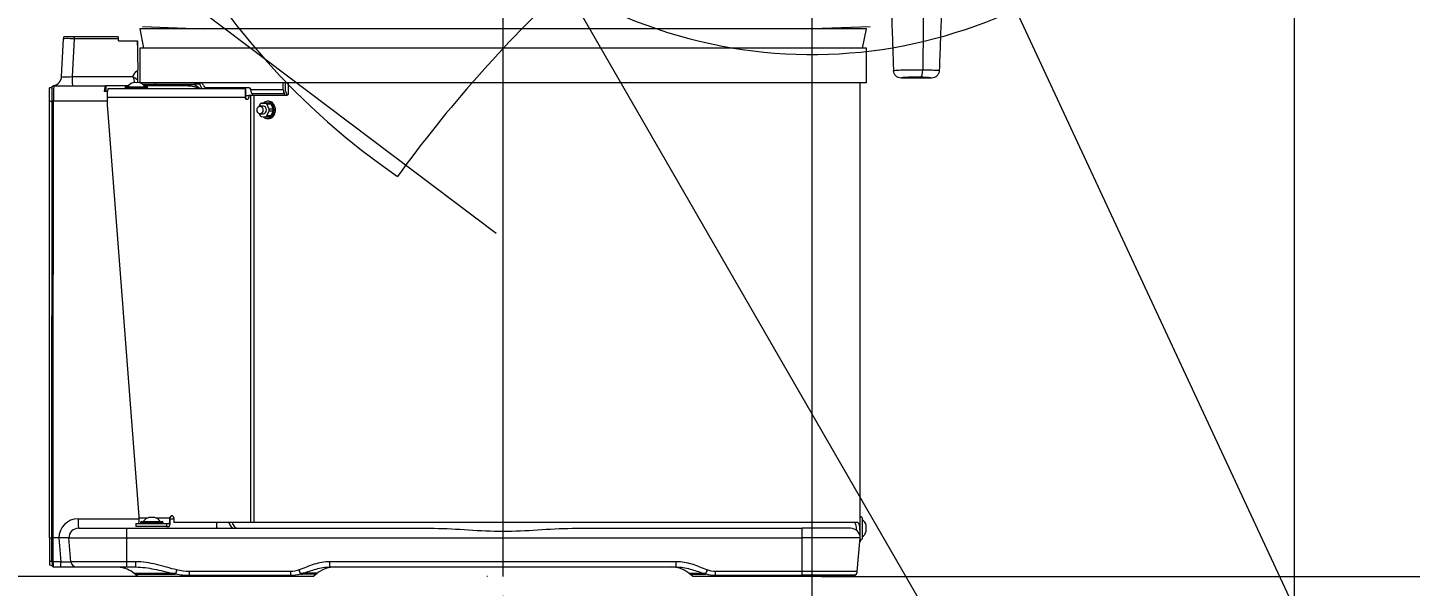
# Model space of a CAD drawing. Header units: millimetres. Extents: x 0 to 594, y 0 to 532.
# Drawn here: x 142.79 to 178.6, y 258.15 to 272.6 of the extents above; entities that cross this region are included whole.
import ezdxf
from ezdxf.lldxf.tags import DXFTag

# ---------------------------------------------------------------- set-up
doc = ezdxf.new("R2010")
doc.units = ezdxf.units.MM
for name, color, linetype, true_color in [('1', 7, 'Continuous', 0xffffff), ('10', 7, 'Continuous', 0xffffff), ('11', 7, 'Continuous', 0xffffff), ('2', 7, 'Continuous', 0xffffff), ('3', 7, 'Continuous', 0xffffff)]:
    doc.layers.add(name, color=color, linetype=linetype, true_color=true_color)
doc.styles.add('iso-1', font='isocp.shx')
tags = doc.linetypes.add('DASHED', pattern=[25.72, 12.86, -12.86]).pattern_tags.tags
tags[6:7] = [DXFTag(74, 4), DXFTag(75, 0), DXFTag(340, '0'), DXFTag(46, 0.0), DXFTag(50, 0.0), DXFTag(44, 0.0), DXFTag(45, 0.0)]
tags[4:5] = [DXFTag(74, 4), DXFTag(75, 0), DXFTag(340, '0'), DXFTag(46, 0.0), DXFTag(50, 0.0), DXFTag(44, 0.0), DXFTag(45, 0.0)]
doc.dimstyles.get("Standard").update_dxf_attribs({"dimtxt": 0.18, "dimasz": 0.18, "dimexe": 0.18, "dimexo": 0.0625, "dimgap": 0.09, "dimtad": 0, "dimtih": 1, "dimtoh": 1, "dimdec": 4, "dimzin": 0, "dimdsep": 46, "dimtxsty": 'Standard', "dimcen": 0.09, "dimadec": 0, "dimazin": 0, "dimtfac": 1, "dimtdec": 4, "dimtofl": 0, "dimtmove": 0, "dimatfit": 3, "dimfxl": 1, "dimtolj": 1, "dimtzin": 0, "dimarcsym": 0})

# ---------------------------------------------------------------- blocks, each defined once
blk = doc.blocks.new('_U3')
at = {"layer": '1', "color": 250, "lineweight": 13}
for p, q in [((163.104778, 283.899195), (163.104778, 233.043255)), ((155.104778, 257.899195), (155.104778, 233.043255)), ((155.104778, 234.543255), (163.104778, 234.543255))]:
    blk.add_line(p, q, dxfattribs=at)
at = {"layer": '1', "color": 250, "lineweight": 18}
for points in [[(155.104778, 234.543255), (158.604776, 235.004039), (158.604779, 234.082471), (155.104778, 234.543255)], [(163.104778, 234.543255), (159.604779, 234.082471), (159.604776, 235.004039), (163.104778, 234.543255)]]:
    blk.add_solid(points, dxfattribs=at)
at = {"layer": '1', "color": 250, "linetype": 'Continuous', "lineweight": 18, "insert": (157.100567, 235.114308), "char_height": 3.5, "attachment_point": 7, "line_spacing_factor": 0.963855, "style": 'iso-1'}
blk.add_mtext('\\W0.6044;160', dxfattribs=at)
blk = doc.blocks.new('_U7')
at = {"layer": '1', "color": 250, "lineweight": 13}
for p, q in [((162.604778, 284.399195), (74.625292, 284.399195)), ((76.125292, 284.399195), (76.125292, 258.399195)), ((146.479778, 258.399195), (74.625292, 258.399195))]:
    blk.add_line(p, q, dxfattribs=at)
at = {"layer": '1', "color": 250, "lineweight": 18}
for points in [[(76.125292, 284.399195), (76.586075, 280.899197), (75.664508, 280.899193), (76.125292, 284.399195)], [(76.125292, 258.399195), (75.664508, 261.899193), (76.586075, 261.899197), (76.125292, 258.399195)]]:
    blk.add_solid(points, dxfattribs=at)
at = {"layer": '1', "color": 250, "linetype": 'Continuous', "lineweight": 18, "insert": (75.554239, 269.008142), "char_height": 3.5, "attachment_point": 7, "rotation": 90, "line_spacing_factor": 0.963855, "style": 'iso-1'}
blk.add_mtext('\\W0.6850;520', dxfattribs=at)
blk = doc.blocks.new('_U10')
at = {"layer": '1', "color": 250, "lineweight": 13}
for p, q in [((162.604778, 323.399195), (60.03289, 323.399195)), ((61.53289, 323.399195), (61.53289, 258.399195)), ((145.141402, 258.399195), (60.03289, 258.399195))]:
    blk.add_line(p, q, dxfattribs=at)
at = {"layer": '1', "color": 250, "lineweight": 18}
for points in [[(61.53289, 323.399195), (61.993674, 319.899197), (61.072106, 319.899193), (61.53289, 323.399195)], [(61.53289, 258.399195), (61.072106, 261.899193), (61.993674, 261.899197), (61.53289, 258.399195)]]:
    blk.add_solid(points, dxfattribs=at)
at = {"layer": '1', "color": 250, "linetype": 'Continuous', "lineweight": 18, "insert": (59.430587, 284.1488), "char_height": 3.5, "attachment_point": 7, "rotation": 90, "line_spacing_factor": 0.963855, "style": 'iso-1'}
blk.add_mtext('\\W0.7403;{\\H1.88x;(}1300{\\H1.88x;)}', dxfattribs=at)
blk = doc.blocks.new('_U11')
at = {"layer": '1', "color": 250, "lineweight": 13}
blk.add_arc((163.104778, 284.399195), 34.097713, 295, 359.999943, dxfattribs=at)
at = {"layer": '1', "color": 250, "lineweight": 18}
for points in [[(197.202491, 284.399195), (197.573397, 280.888534), (196.652132, 280.912156), (197.202491, 284.399195)], [(177.515094, 253.496172), (180.44283, 255.468651), (180.853588, 254.643688), (177.515094, 253.496172)]]:
    blk.add_solid(points, dxfattribs=at)
at = {"layer": '1', "color": 250, "linetype": 'Continuous', "lineweight": 18, "char_height": 3.5, "attachment_point": 7, "rotation": 57.5, "line_spacing_factor": 0.963855, "style": 'iso-1'}
for s, insert in [('\\W0.8969;65%%d', (191.397703, 266.411745)), ('\\W0.4176;+', (188.685754, 262.154837))]:
    blk.add_mtext(s, dxfattribs=dict(at, insert=insert))

msp = doc.modelspace()

# ---------------------------------------------------------------- linework, layer by layer
at = {"layer": '1', "color": 250, "linetype": 'Continuous', "lineweight": 13}
for p, q in [((175.59554, 280.82977), (175.59554, 209.51023)), ((143.98973, 272.31228), (143.93857, 271.33611)), ((145.13737, 272.31228), (143.98973, 272.31228)), ((143.93857, 271.33611), (145.51478, 271.33611)), ((144.81074, 271.0992), (144.81074, 270.94919)), ((148.4188, 270.79919), (144.84564, 270.79919)), ((145.30978, 271.04919), (145.89978, 271.04919)), ((148.42794, 270.79919), (148.4188, 270.79919)), ((148.43498, 270.91743), (148.43498, 271.00439)), ((148.55986, 270.8492), (148.55986, 259.79919)), ((149.40991, 270.99281), (148.56404, 270.99281)), ((149.44289, 270.89023), (148.60192, 270.89023)), ((148.64631, 270.8492), (148.64631, 259.79919)), ((144.84674, 270.70443), (143.45596, 270.70443)), ((144.09605, 259.89592), (145.6805, 259.89592)), ((145.68079, 259.92419), (145.90635, 259.92419)), ((145.70978, 259.79919), (146.29978, 259.79919)), ((146.10321, 259.92419), (146.47483, 259.92419)), ((146.38343, 259.7742), (146.38343, 259.69919)), ((146.47483, 259.92419), (146.48397, 259.92419)), ((146.4837, 259.89592), (146.57403, 259.89592)), ((143.59704, 259.3992), (143.65067, 258.78612)), ((145.35478, 259.3992), (145.35478, 259.6492)), ((145.35478, 258.78612), (145.35478, 259.3992)), ((162.85478, 259.3992), (162.85478, 259.6492)), ((162.85478, 258.53116), (162.85478, 259.3992)), ((164.33391, 259.49919), (164.34348, 259.49919)), ((143.65067, 258.78612), (143.45235, 258.78612)), ((145.35478, 258.78612), (143.90841, 258.78612)), ((145.35478, 258.6492), (145.35478, 258.78612)), ((145.58871, 258.78612), (145.35478, 258.78612)), ((145.58871, 258.6492), (145.58871, 258.78612)), ((150.61852, 258.6492), (150.61852, 258.78612)), ((159.59104, 258.78612), (150.61852, 258.78612)), ((159.59104, 258.6492), (159.59104, 258.78612)), ((146.47978, 258.3992), (74.62529, 258.3992)), ((145.54283, 258.4877), (146.5417, 258.4877)), ((145.57068, 258.464), (146.55019, 258.464)), ((146.97978, 258.43364), (146.97978, 258.53116)), ((149.60478, 258.53116), (146.97978, 258.53116)), ((146.97978, 258.3992), (146.97978, 258.43364)), ((146.97978, 258.43364), (149.60478, 258.43364)), ((149.60478, 258.43364), (149.60478, 258.53116)), ((149.60478, 258.3992), (149.60478, 258.43364)), ((150.26388, 258.464), (149.90235, 258.464)), ((150.29172, 258.4877), (149.91492, 258.4877)), ((159.91783, 258.4877), (160.29464, 258.4877)), ((159.94568, 258.464), (160.30721, 258.464)), ((160.60478, 258.43364), (160.60478, 258.53116)), ((162.85478, 258.53116), (160.60478, 258.53116)), ((160.60478, 258.43364), (160.60478, 258.3992)), ((160.60478, 258.43364), (162.85478, 258.43364)), ((162.85478, 258.43364), (162.85478, 258.53116)), ((164.27883, 258.53116), (162.85478, 258.53116)), ((162.85478, 258.43364), (162.85478, 258.3992)), ((164.23074, 258.43364), (162.85478, 258.43364)), ((163.35478, 258.3992), (265.01508, 258.3992))]:
    msp.add_line(p, q, dxfattribs=at)
at = {"layer": '1', "color": 250, "linetype": 'Continuous', "lineweight": 18}
for p, q in [((145.69228, 272.57419), (145.79228, 272.07419)), ((164.51728, 272.57419), (145.69228, 272.57419)), ((164.41728, 272.07419), (164.51728, 272.57419)), ((143.66719, 271.33611), (143.71835, 272.31228)), ((143.98901, 272.36419), (143.72661, 272.36419)), ((145.13671, 272.36419), (143.98901, 272.36419)), ((145.13757, 272.26419), (145.62988, 272.26419)), ((145.69228, 272.07419), (145.69228, 271.18554)), ((164.51728, 272.07419), (145.69228, 272.07419)), ((164.51728, 271.17419), (164.51728, 272.07419)), ((145.52978, 271.17865), (145.52978, 271.1824)), ((145.67978, 271.1824), (145.67978, 271.17865)), ((164.51728, 271.17419), (145.70321, 271.17419)), ((145.76452, 271.13919), (146.89352, 271.13919)), ((146.09228, 271.17419), (146.09228, 271.1392)), ((149.40991, 270.99281), (149.40991, 271.17419)), ((149.45608, 271.17419), (149.45608, 270.99281)), ((149.53799, 271.17419), (149.53799, 270.8992)), ((164.35478, 259.9192), (164.35478, 271.17419)), ((143.46658, 271.0992), (144.8065, 271.0992)), ((144.85262, 270.94919), (144.76797, 270.94919)), ((144.81074, 271.0992), (144.8065, 271.0992)), ((145.40327, 271.0992), (144.81074, 271.0992)), ((144.84564, 270.79919), (144.84564, 270.79438)), ((144.87306, 271.0242), (148.42869, 271.0242)), ((145.33478, 271.07419), (145.87478, 271.07419)), ((146.94986, 271.0992), (145.80629, 271.0992)), ((148.52878, 271.04919), (147.40785, 271.04919)), ((148.42898, 270.8492), (148.5269, 270.8492)), ((148.43684, 270.93396), (148.43684, 271.01354)), ((148.51806, 270.8492), (148.51806, 270.79919)), ((148.55986, 270.8492), (148.51806, 270.8492)), ((148.64631, 270.8492), (148.55986, 270.8492)), ((148.56404, 270.99281), (148.56404, 270.99919)), ((149.49814, 270.8492), (148.64631, 270.8492)), ((143.35478, 259.3992), (143.35478, 270.70375)), ((144.85678, 270.50444), (145.66865, 259.95696)), ((148.81523, 270.63075), (148.78836, 270.57123)), ((148.89846, 270.57419), (148.80661, 270.57419)), ((148.84181, 270.65037), (148.94678, 270.65037)), ((148.95917, 270.64798), (148.84181, 270.65037)), ((148.94678, 270.65037), (149.06414, 270.64798)), ((149.06414, 270.64798), (148.95917, 270.64798)), ((148.98169, 270.31764), (149.04193, 270.45112)), ((148.98528, 270.62729), (149.09025, 270.62729)), ((149.0424, 270.49142), (148.98528, 270.62729)), ((149.03623, 270.69919), (149.00343, 270.69919)), ((149.04193, 270.45112), (149.1469, 270.45112)), ((149.14737, 270.49142), (149.0424, 270.49142)), ((149.1469, 270.45112), (149.08666, 270.31764)), ((149.09025, 270.62729), (149.14737, 270.49142)), ((148.78802, 270.37728), (148.81164, 270.3211)), ((148.80661, 270.37419), (148.89846, 270.37419)), ((148.83775, 270.30041), (148.95511, 270.29802)), ((148.95511, 270.29802), (149.06008, 270.29802)), ((149.08666, 270.31764), (148.98169, 270.31764)), ((149.00343, 270.24919), (149.03625, 270.24919)), ((145.58641, 259.7742), (145.58641, 259.69919)), ((145.58641, 259.7742), (146.38343, 259.7742)), ((146.38343, 259.69919), (145.58641, 259.69919)), ((145.73478, 259.82419), (146.27478, 259.82419)), ((145.92978, 259.92865), (145.92978, 259.93239)), ((146.07978, 259.9324), (146.07978, 259.92865)), ((146.38343, 259.7742), (146.45655, 259.7742)), ((146.38343, 259.69919), (146.45655, 259.69919)), ((146.57409, 259.92419), (146.57409, 259.79919)), ((148.55986, 259.79919), (146.57409, 259.79919)), ((148.64631, 259.79919), (148.55986, 259.79919)), ((164.29417, 259.79919), (148.64631, 259.79919)), ((164.35478, 259.37919), (164.35478, 259.9192)), ((164.40478, 259.9192), (164.40478, 259.37919)), ((164.50923, 259.7242), (164.51298, 259.7242)), ((143.35478, 259.3992), (143.35478, 258.79063)), ((143.35478, 259.3992), (143.41714, 259.3992)), ((143.90841, 258.78612), (143.85478, 259.3992)), ((143.85478, 259.3992), (145.35478, 259.3992)), ((144.10478, 259.6492), (145.35478, 259.6492)), ((145.35478, 259.6492), (153.32064, 259.6492)), ((145.35478, 259.3992), (162.85478, 259.3992)), ((156.88891, 259.6492), (162.85478, 259.6492)), ((164.10478, 259.6492), (162.85478, 259.6492)), ((164.35478, 259.3992), (162.85478, 259.3992)), ((164.27883, 258.53116), (164.35478, 259.3992)), ((164.35478, 259.29919), (164.35478, 259.37919)), ((164.51257, 259.57283), (164.51257, 259.57419)), ((164.3546, 259.29919), (164.34603, 259.29919)), ((164.35478, 259.29919), (164.3546, 259.29919)), ((143.46658, 258.6492), (143.64546, 258.6492)), ((143.64546, 258.6492), (144.05784, 258.6492)), ((144.05784, 258.6492), (145.35478, 258.6492)), ((145.35478, 258.6492), (145.58871, 258.6492)), ((150.61852, 258.6492), (159.59104, 258.6492)), ((145.6414, 258.3992), (145.57068, 258.464)), ((146.97978, 258.3992), (145.6414, 258.3992)), ((149.60478, 258.3992), (146.97978, 258.3992)), ((150.19315, 258.3992), (149.60478, 258.3992)), ((150.26388, 258.464), (150.19315, 258.3992)), ((160.0164, 258.3992), (159.94568, 258.464)), ((160.60478, 258.3992), (160.0164, 258.3992)), ((162.85478, 258.3992), (160.60478, 258.3992)), ((164.19315, 258.3992), (162.85478, 258.3992)), ((164.23074, 258.43364), (164.19315, 258.3992))]:
    msp.add_line(p, q, dxfattribs=at)
for centre, radius, start, end in [((143.96801, 272.29919), 0.25, 164.929938, 177), ((143.41754, 271.3492), 0.25, 280.196676, 357), ((145.60465, 270.9308), 0.2625, 106.6012, 146.888307), ((145.60491, 270.9308), 0.2625, 33.111693, 73.411195), ((143.35478, 271.1492), 0.1, 270, 318.074983), ((143.46658, 271.04919), 0.05, 90, 138.189685), ((143.47064, 271.05393), 0.05, 100.196676, 140.574198), ((145.33478, 271.04919), 0.025, 90, 180), ((145.87478, 271.04919), 0.025, 0, 90), ((145.73478, 259.79919), 0.025, 90, 180), ((146.00465, 259.6808), 0.2625, 106.712404, 146.888307), ((146.00491, 259.6808), 0.2625, 33.111693, 73.3582), ((146.27478, 259.79919), 0.025, 0, 90), ((164.37978, 259.9192), 0.025, 0, 180), ((164.26138, 259.64932), 0.2625, 16.6012, 56.888307), ((144.10478, 259.3992), 0.25, 90, 180), ((164.10478, 259.3992), 0.25, 0, 90), ((164.37978, 259.37919), 0.025, 180, 0), ((164.26138, 259.64907), 0.2625, 303.111693, 343.11773), ((143.35478, 258.5992), 0.1, 42.435411, 90), ((143.46658, 258.69919), 0.05, 221.810315, 270), ((144.05784, 258.79919), 0.15, 185, 270), ((145.0779, 257.8992), 0.75, 51.690877, 82.899784), ((150.75665, 257.8992), 0.75, 90, 128.309123), ((159.4529, 257.8992), 0.75, 51.690877, 90), ((145.23288, 258.09536), 0.5, 47.5, 51.690877), ((150.60167, 258.09536), 0.5, 128.309123, 132.5), ((159.60788, 258.09536), 0.5, 47.5, 51.690877), ((164.1294, 258.54423), 0.15, 312.5, 355)]:
    msp.add_arc(centre, radius, start, end, dxfattribs=at)
at = {"layer": '1', "color": 250, "linetype": 'Continuous', "lineweight": 13}
msp.add_arc((144.09605, 259.39592), 0.5, 90, 179.625008, dxfattribs=at)
for centre, major_axis, ratio, start_param, end_param in [((143.96801, 272.29919), (-0.24966, 0.01308), 0.057013, 4.62826209, 6.28318531), ((143.96801, 272.29919), (0, 0.25), 0.087005, 4.76474886, 4.97541118), ((143.91822, 271.3492), (0.25103, 0.01317), 0.056392, 3.13566294, 4.79058616), ((143.96029, 271.3492), (0, -0.25), 0.087005, 4.76474886, 6.28318531), ((146.80492, 271.24919), (0, -0.15), 0.868791, 0, 0.74758435), ((146.95674, 271.24919), (0, -0.15), 0.597548, 0, 0.74758435), ((143.46638, 271.04897), (-0.0372, 0.03341), 0.998851, 5.44229893, 6.28318531), ((143.35478, 270.70511), (-0.1, 0), 0.013555, 1.57079633, 2.2955221), ((143.35478, 508.79351), (0.00349, 328.35785), 0.000304, 3.84981429, 3.90122205), ((143.45422, 270.70378), (-0.05, 0.00006), 0.013136, 4.67749993, 5.43713122), ((143.45422, 270.70359), (-0.05, 0.00002), 0.013115, 4.6774919, 5.43712138), ((143.35652, 508.79439), (0.00523, 328.35876), 0.000457, 3.84981342, 3.90122174), ((144.10478, 259.8992), (0, -0.25), 0.034899, 4.72547895, 6.28318531), ((147.68899, 259.8992), (0, -0.25), 0.034899, 5.12391203, 6.28318531), ((148.14487, 259.8992), (0, 0.25), 0.642788, 1.98231734, 3.14159265), ((143.35478, 221.95648), (-0.00348, 49.3232), 0.002026, 5.55555021, 5.57436426), ((143.35652, 221.95169), (-0.00521, 49.32815), 0.003039, 5.55555609, 5.57439598), ((143.35478, 258.78161), (0.1, 0), 0.090228, 0.87793053, 1.57079633), ((143.45059, 258.79202), (-0.05, -0.00018), 0.087329, 0.87761822, 1.60526303), ((143.45061, 258.79048), (-0.04998, -0.00124), 0.088037, 0.87530852, 1.60340052), ((143.46548, 258.70041), (-0.0369, -0.03374), 0.978286, 0, 0.84655487), ((143.64546, 258.79919), (0, -0.15), 0.034899, 0, 1.48352986), ((143.65632, 258.79919), (-0.2521, 0.01317), 0.052893, 1.55117984, 3.14901774), ((146.4472, 258.09536), (0, 0.5), 0.304868, 5.54142038, 5.61456497), ((146.54591, 258.10564), (-0.48369, 0.12666), 0.755709, 4.73787425, 4.74854398), ((149.97685, 258.10503), (0.46474, 0.18442), 0.777947, 1.51758041, 1.53075868), ((150.05485, 258.09536), (0, 0.5), 0.451477, 0.66862033, 0.74176493), ((160.1547, 258.09536), (0, 0.5), 0.451477, 5.54142038, 5.61456497), ((160.23271, 258.10503), (-0.46474, 0.18442), 0.777947, 4.75242662, 4.7656049)]:
    msp.add_ellipse(centre, major_axis=major_axis, ratio=ratio, start_param=start_param, end_param=end_param, dxfattribs=at)
at = {"layer": '1', "color": 250, "linetype": 'Continuous', "lineweight": 18}
for centre, major_axis, ratio, start_param, end_param in [((155.10158, 271.09945), (-0.82865, 181.24016), 0.052199, 1.56476133, 1.56833578), ((155.1061, 271.04919), (-8.14188, 8.14099), 0.539595, 1.06716649, 1.07118052), ((144.8065, 270.69919), (0, 0.4), 0.123388, 0, 0.89566479), ((144.87306, 270.79919), (0, 0.225), 0.121869, 0, 1.57079633), ((148.56769, 270.79438), (0, -3.75), 0.992546, 4.71238898, 4.78978509), ((145.34478, 271.04919), (0.035, 0), 0.714286, 3.14159265, 4.71238898), ((145.86478, 271.04919), (-0.035, 0), 0.714286, 1.57079633, 3.14159265), ((148.44622, 270.79919), (0, 0.225), 0.121869, 0.42271395, 1.57079633), ((148.46843, 270.79919), (0, -0.05), 0.992546, 4.71238898, 7.85398163), ((148.44622, 270.79919), (0, 0.15), 0.121869, 0.66283693, 1.57079633), ((148.47757, 270.79919), (0, -0.05), 0.992546, 4.71238898, 6.19095221), ((148.65243, 270.99281), (0, -0.125), 0.707107, 4.71238898, 5.67493973), ((148.58172, 270.8492), (0, 0.05), 0.707107, 4.71238898, 5.67493973), ((149.48687, 270.99281), (0, -0.125), 0.615661, 4.71238898, 5.67493973), ((149.4253, 270.8492), (0, 0.05), 0.615661, 4.71238898, 5.67493973), ((149.48687, 270.99281), (0, 0.05), 0.615661, 1.57079633, 2.53334707), ((149.4253, 270.8492), (0, -0.125), 0.615661, 1.57079633, 2.53334707), ((148.89846, 270.4742), (0, -0.1915), 0.75471, 3.54438771, 3.75526746), ((149.00343, 270.4742), (0, 0.225), 0.75471, 0, 0.67868168), ((148.89846, 270.4742), (0, -0.1), 0.75471, 0, 3.14158844), ((148.89846, 270.4742), (0, -0.1915), 0.75471, 2.49719016, 2.70806991), ((149.00343, 270.4742), (0, 0.225), 0.75471, 3.14159245, 6.28318531), ((148.89846, 270.4742), (0, -0.1915), 0.75471, 1.44999261, 1.66087236), ((149.00343, 270.4742), (0, 0.1915), 0.75471, 5.63878281, 5.84966257), ((149.00343, 270.4742), (0, 0.1915), 0.75471, 4.59158526, 4.80246501), ((148.89846, 270.4742), (0, -0.1915), 0.75471, 5.63878281, 5.84966257), ((149.00343, 270.4742), (0, 0.225), 0.75471, 2.46183058, 3.14159245), ((148.89846, 270.4742), (0, -0.1915), 0.75471, 0.40279506, 0.61367481), ((149.00343, 270.4742), (0, 0.1915), 0.75471, 3.54438771, 3.75526746), ((145.66251, 259.92419), (0, -0.15), 0.121869, 0, 1.57079633), ((145.63117, 259.92419), (0, -0.05), 0.992546, 1.57079633, 2.28548573), ((145.74478, 259.79919), (0.035, 0), 0.714286, 3.14159265, 4.71238898), ((146.26478, 259.79919), (-0.035, 0), 0.714286, 1.57079633, 3.14159265), ((146.45655, 259.92419), (0, 0.225), 0.121869, 3.14159265, 4.71238898), ((146.45655, 259.92419), (0, 0.15), 0.121869, 3.14159265, 4.71238898), ((146.52446, 259.92419), (0, 0.05), 0.992546, 4.71238898, 7.85398163), ((146.5336, 259.92419), (0, 0.05), 0.992546, 0.0921928, 1.57079633)]:
    msp.add_ellipse(centre, major_axis=major_axis, ratio=ratio, start_param=start_param, end_param=end_param, dxfattribs=at)
msp.add_ellipse((148.80661, 270.4742), major_axis=(0, 0.1), ratio=0.75471, dxfattribs=at)
for points, degree in [([(145.13671, 272.36419), (145.13707, 272.34718), (145.13729, 272.32988), (145.13737, 272.31228)], 3), ([(145.63568, 272.26419), (145.63375, 272.26419), (145.63182, 272.26419), (145.62988, 272.26419)], 3), ([(145.63568, 272.26419), (145.63585, 272.22612), (145.63601, 272.18805), (145.63617, 272.14998)], 3), ([(145.63617, 272.14998), (145.63601, 272.18805), (145.63585, 272.22612), (145.63568, 272.26419)], 3), ([(145.60478, 271.17865), (145.57978, 271.18368), (145.55478, 271.18368), (145.52978, 271.17865)], 3), ([(145.67978, 271.17865), (145.65478, 271.18368), (145.62978, 271.18368), (145.60478, 271.17865)], 3), ([(145.64826, 271.17655), (145.64628, 271.19939), (145.64489, 271.22693), (145.64421, 271.25729)], 3), ([(146.89352, 271.13919), (146.92548, 271.13919), (146.96577, 271.13919), (147.01768, 271.13919)], 3), ([(147.01768, 271.13919), (147.04202, 271.13919), (147.06883, 271.13919), (147.09757, 271.13919)], 3), ([(147.31007, 271.01698), (147.27835, 271.07686), (147.25158, 271.14119)], 2), ([(147.2724, 271.17419), (147.29347, 271.17419), (147.31418, 271.15826), (147.32935, 271.13026)], 3), ([(147.34953, 271.09313), (147.36479, 271.06513), (147.38588, 271.04919), (147.40785, 271.04919)], 3), ([(148.43498, 271.00439), (148.43861, 271.01779), (148.43697, 271.0242), (148.42869, 271.0242)], 3), ([(148.43673, 270.93556), (148.43675, 270.93077), (148.43611, 270.92472), (148.43498, 270.91743)], 3), ([(149.03605, 270.24923), (149.04215, 270.2492), (149.04826, 270.24961), (149.05435, 270.25048)], 3), ([(146.00478, 259.92865), (145.98, 259.93364), (145.95456, 259.93364), (145.92978, 259.92865)], 3), ([(146.07978, 259.92865), (146.055, 259.93364), (146.02956, 259.93364), (146.00478, 259.92865)], 3), ([(164.50923, 259.6492), (164.51426, 259.6742), (164.51426, 259.69919), (164.50923, 259.7242)], 3), ([(143.59606, 259.3992), (143.45014, 259.3992)], 1), ([(143.59704, 259.3992), (143.59606, 259.3992)], 1), ([(164.34348, 259.49919), (164.34415, 259.48095), (164.34485, 259.46385), (164.34556, 259.44785)], 3), ([(164.35061, 259.35038), (164.35265, 259.31706), (164.35413, 259.29919), (164.3546, 259.29919)], 3), ([(164.35478, 259.37919), (164.35478, 259.37919), (164.35464, 259.38361), (164.3544, 259.39194)], 3), ([(164.50923, 259.57419), (164.51426, 259.5992), (164.51426, 259.6242), (164.50923, 259.6492)], 3), ([(143.42858, 258.66667), (143.42907, 258.66613), (143.42932, 258.66585), (143.42931, 258.66587)], 3)]:
    msp.add_open_spline(points, degree=degree, dxfattribs=at)
msp.add_rational_spline([(145.13757, 272.26419), (145.13747, 272.28824), (145.13737, 272.31228)], [0.499999660007, 0.500000339993, 0.499999660007], degree=2, dxfattribs=at)
at = {"layer": '1', "color": 250, "linetype": 'Continuous', "lineweight": 13}
for points in [[(145.63617, 272.14998), (145.63407, 272.18805), (145.63197, 272.22612), (145.62988, 272.26419)], [(145.51478, 271.33611), (145.54072, 271.40139), (145.58401, 271.45915), (145.63899, 271.50215)], [(145.51478, 271.33611), (145.55723, 271.30412), (145.60351, 271.2762), (145.64421, 271.25729)], [(147.09757, 271.13919), (147.15243, 271.10985), (147.2082, 271.06917), (147.25704, 271.02047)], [(143.46658, 271.0992), (143.4666, 271.0992), (143.46656, 271.09911), (143.46644, 271.09894)], [(143.42107, 270.70409), (143.42107, 270.70416), (143.42107, 270.70423), (143.42107, 270.7043)], [(143.45596, 270.70443), (143.45596, 270.70437), (143.45596, 270.7043), (143.45596, 270.70424)], [(143.41865, 258.78855), (143.41865, 258.7878), (143.41866, 258.78706), (143.41867, 258.78631)], [(143.45235, 258.78612), (143.45234, 258.78664), (143.45233, 258.78715), (143.45233, 258.78767)], [(143.46658, 258.6492), (143.46667, 258.6492), (143.4664, 258.64981), (143.46575, 258.65102)], [(146.65098, 258.57261), (146.64078, 258.5352), (146.63113, 258.50005), (146.62408, 258.47551)], [(146.62927, 258.47428), (146.6352, 258.49909), (146.64326, 258.53513), (146.65098, 258.57261)], [(146.62927, 258.47428), (146.74444, 258.44793), (146.86158, 258.43364), (146.97978, 258.43364)], [(146.97978, 258.53116), (146.86777, 258.53116), (146.75836, 258.54603), (146.65098, 258.57261)], [(149.81853, 258.57261), (149.75009, 258.54719), (149.67849, 258.53116), (149.60478, 258.53116)], [(149.60478, 258.43364), (149.68938, 258.43364), (149.77165, 258.44813), (149.85209, 258.47367)], [(149.8583, 258.47587), (149.84823, 258.49952), (149.83375, 258.53546), (149.81853, 258.57261)], [(160.39102, 258.57261), (160.37585, 258.53496), (160.36129, 258.49944), (160.35126, 258.47587)], [(160.35746, 258.47367), (160.43779, 258.44817), (160.52035, 258.43364), (160.60478, 258.43364)], [(160.60478, 258.53116), (160.53107, 258.53116), (160.45947, 258.54719), (160.39102, 258.57261)]]:
    msp.add_open_spline(points, degree=3, dxfattribs=at)
at = {"layer": '1', "color": 250, "linetype": 'Continuous', "lineweight": 18}
for points, degree, knots in [([(145.64421, 271.25729), (145.6433, 271.29806), (145.64198, 271.33772), (145.63994, 271.41847), (145.63918, 271.4595), (145.63899, 271.50215)], 3, [0, 0, 0, 0, 0.5, 0.5, 1, 1, 1, 1]), ([(147.25145, 271.13919), (147.25145, 271.13919), (147.25083, 271.13919), (147.24646, 271.13919), (147.23956, 271.13919), (147.21399, 271.13919), (147.1946, 271.13919), (147.14751, 271.13919), (147.1211, 271.13919), (147.09757, 271.13919)], 3, [0, 0, 0, 0, 0.12579324, 0.12579324, 0.41719549, 0.41719549, 0.70859775, 0.70859775, 1, 1, 1, 1]), ([(143.35478, 270.70375), (143.35478, 270.79556), (143.35478, 270.88461), (143.35478, 270.98058), (143.35478, 271.00589), (143.35478, 271.04051), (143.35478, 271.04921), (143.35478, 271.04919)], 3, [0, 0, 0, 0, 0.5, 0.5, 0.75, 0.75, 1, 1, 1, 1]), ([(146.94986, 271.0992), (147.01624, 271.0992), (147.08141, 271.08588), (147.16532, 271.05041), (147.18773, 271.03886), (147.20916, 271.02565)], 3, [0, 0, 0, 0, 0.72343235, 0.72343235, 1, 1, 1, 1]), ([(147.21213, 271.02579), (147.17352, 271.04978), (147.13213, 271.06797), (147.04392, 271.09385), (146.9969, 271.0992), (146.95674, 271.0992)], 3, [0, 0, 0, 0, 0.45798193, 0.45798193, 1, 1, 1, 1]), ([(148.52878, 271.04919), (148.53137, 271.04919), (148.53398, 271.04878), (148.54035, 271.04675), (148.5441, 271.04456), (148.55079, 271.03863), (148.55383, 271.0348), (148.55877, 271.02606), (148.56074, 271.02103), (148.56336, 271.01046), (148.56404, 271.00479), (148.56404, 270.99919)], 3, [0, 0, 0, 0, 0.1402422, 0.1402422, 0.35518067, 0.35518067, 0.57012028, 0.57012028, 0.78506014, 0.78506014, 1, 1, 1, 1]), ([(149.53799, 270.8992), (149.53799, 270.8936), (149.53722, 270.88793), (149.53426, 270.87736), (149.53203, 270.87233), (149.52645, 270.86359), (149.52302, 270.85976), (149.51546, 270.85383), (149.51122, 270.85164), (149.50401, 270.84961), (149.50107, 270.8492), (149.49814, 270.8492)], 3, [0, 0, 0, 0, 0.21493986, 0.21493986, 0.42987972, 0.42987972, 0.64481933, 0.64481933, 0.8597578, 0.8597578, 1, 1, 1, 1]), ([(149.05435, 270.25048), (149.09908, 270.25682), (149.14125, 270.28727), (149.19779, 270.37868), (149.21166, 270.4397), (149.20206, 270.55643), (149.17894, 270.61197), (149.11307, 270.6815), (149.07454, 270.69901), (149.03627, 270.69916)], 3, [0, 0, 0, 0, 0.258816, 0.258816, 0.517632, 0.517632, 0.776448, 0.776448, 1, 1, 1, 1]), ([(148.08921, 259.79919), (148.09986, 259.75494), (148.11904, 259.71679), (148.1697, 259.6636), (148.20056, 259.6492), (148.23287, 259.6492)], 3, [0, 0, 0, 0, 0.5, 0.5, 1, 1, 1, 1]), ([(164.26737, 259.5891), (164.25986, 259.65538), (164.2514, 259.70886), (164.23262, 259.78032), (164.2221, 259.79919), (164.2109, 259.79919)], 3, [0, 0, 0, 0, 0.5, 0.5, 1, 1, 1, 1]), ([(164.29418, 259.79919), (164.30088, 259.79919), (164.30691, 259.79249), (164.31771, 259.76605), (164.32251, 259.74596), (164.33465, 259.66852), (164.34003, 259.59207), (164.34348, 259.49919)], 3, [0, 0, 0, 0, 0.25, 0.25, 0.5, 0.5, 1, 1, 1, 1]), ([(164.3542, 259.39912), (164.35384, 259.41265), (164.35334, 259.43271), (164.35178, 259.50789), (164.35084, 259.57775), (164.35083, 259.72019), (164.35178, 259.7901), (164.35383, 259.88986), (164.35478, 259.91921), (164.35478, 259.91919)], 3, [0, 0, 0, 0, 0.14558369, 0.14558369, 0.43038913, 0.43038913, 0.71519456, 0.71519456, 1, 1, 1, 1]), ([(143.45006, 259.3992), (143.44447, 259.3992), (143.43876, 259.3992), (143.42756, 259.3992), (143.42194, 259.3992), (143.41714, 259.3992)], 3, [0, 0, 0, 0, 0.4758148, 0.4758148, 1, 1, 1, 1]), ([(143.85478, 259.3992), (143.85468, 259.3992), (143.84476, 259.3992), (143.82511, 259.3992), (143.79665, 259.3992), (143.76045, 259.3992), (143.71807, 259.3992), (143.67106, 259.3992), (143.62177, 259.3992), (143.59704, 259.3992)], 2, [0, 0, 0, 0.12310203, 0.2487193, 0.37433658, 0.49995386, 0.62557113, 0.75118841, 0.87680569, 1, 1, 1]), ([(153.32064, 259.6492), (153.61486, 259.6492), (153.91135, 259.62971), (154.50513, 259.59173), (154.80273, 259.57373), (155.40038, 259.57351), (155.70111, 259.59152), (156.29717, 259.62964), (156.59412, 259.6492), (156.88891, 259.6492)], 3, [0, 0, 0, 0, 0.25, 0.25, 0.5, 0.5, 0.75, 0.75, 1, 1, 1, 1]), ([(164.51257, 259.57419), (164.51229, 259.57419), (164.51188, 259.57419), (164.51076, 259.57419), (164.51006, 259.57419), (164.50923, 259.57419)], 3, [0, 0, 0, 0, 0.5, 0.5, 1, 1, 1, 1]), ([(143.35478, 258.79063), (143.35478, 258.76571), (143.35478, 258.74225), (143.35478, 258.7088), (143.35478, 258.69918), (143.35478, 258.6992)], 3, [0, 0, 0, 0, 0.5, 0.5, 1, 1, 1, 1]), ([(145.14849, 258.6492), (145.19385, 258.6492), (145.23265, 258.64372), (145.28654, 258.63057), (145.30227, 258.62325), (145.30469, 258.62007), (145.30478, 258.61986), (145.30477, 258.61968)], 3, [0, 0, 0, 0, 0.47942339, 0.47942339, 0.95884679, 0.95884679, 1, 1, 1, 1]), ([(145.29078, 258.62062), (145.28576, 258.62158), (145.27943, 258.62295), (145.24856, 258.62998), (145.21383, 258.63806), (145.17061, 258.64344)], 3, [0, 0, 0, 0, 0.24501947, 0.24501947, 1, 1, 1, 1])]:
    msp.add_open_spline(points, degree=degree, knots=knots, dxfattribs=at)
at = {"layer": '1', "color": 250, "linetype": 'Continuous', "lineweight": 13}
for points, knots in [([(145.51478, 271.33611), (145.52998, 271.28064), (145.5479, 271.22625), (145.56549, 271.18172), (145.56667, 271.1788), (145.56783, 271.17593)], [0, 0, 0, 0, 0.93295691, 0.93295691, 1, 1, 1, 1]), ([(143.42107, 270.7043), (143.42114, 270.80337), (143.42214, 270.8998), (143.42445, 271.00397), (143.42535, 271.03202), (143.42724, 271.07078), (143.42821, 271.0813), (143.42918, 271.08238)], [0, 0, 0, 0, 0.5, 0.5, 0.75, 0.75, 1, 1, 1, 1]), ([(143.46644, 271.09894), (143.46523, 271.09711), (143.46399, 271.08563), (143.46157, 271.04456), (143.46042, 271.0152), (143.4574, 270.90667), (143.45606, 270.80688), (143.45596, 270.70443)], [0, 0, 0, 0, 0.25, 0.25, 0.5, 0.5, 1, 1, 1, 1]), ([(143.41867, 258.78631), (143.41902, 258.75505), (143.42035, 258.72593), (143.42408, 258.68234), (143.42636, 258.6691), (143.42858, 258.66667)], [0, 0, 0, 0, 0.5, 0.5, 1, 1, 1, 1]), ([(143.46575, 258.65102), (143.46297, 258.65621), (143.45997, 258.67229), (143.45484, 258.72097), (143.45287, 258.7526), (143.45235, 258.78612)], [0, 0, 0, 0, 0.5, 0.5, 1, 1, 1, 1]), ([(146.65098, 258.57261), (146.47441, 258.61279), (146.3008, 258.6708), (145.94855, 258.75662), (145.7706, 258.78612), (145.58871, 258.78612)], [0, 0, 0, 0, 0.5, 0.5, 1, 1, 1, 1]), ([(145.58871, 258.6492), (145.75064, 258.6492), (145.90991, 258.62592), (146.22659, 258.56161), (146.38309, 258.52029), (146.5417, 258.4877)], [0, 0, 0, 0, 0.5, 0.5, 1, 1, 1, 1]), ([(150.61852, 258.78612), (150.4785, 258.78612), (150.3428, 258.76081), (150.14336, 258.69864), (150.0781, 258.67401), (149.94866, 258.62238), (149.88447, 258.59513), (149.81853, 258.57261)], [0, 0, 0, 0, 0.5, 0.5, 0.75, 0.75, 1, 1, 1, 1]), ([(149.91492, 258.4877), (150.03124, 258.52162), (150.14481, 258.5643), (150.37821, 258.628), (150.49669, 258.6492), (150.61852, 258.6492)], [0, 0, 0, 0, 0.5, 0.5, 1, 1, 1, 1]), ([(160.39102, 258.57261), (160.32509, 258.59513), (160.2609, 258.62238), (160.13146, 258.67401), (160.0662, 258.69864), (159.86676, 258.76081), (159.73105, 258.78612), (159.59104, 258.78612)], [0, 0, 0, 0, 0.25, 0.25, 0.5, 0.5, 1, 1, 1, 1]), ([(159.59104, 258.6492), (159.71286, 258.6492), (159.83135, 258.628), (160.06475, 258.5643), (160.17832, 258.52162), (160.29464, 258.4877)], [0, 0, 0, 0, 0.5, 0.5, 1, 1, 1, 1]), ([(146.62408, 258.47551), (146.62407, 258.47547), (146.62405, 258.47544), (146.624, 258.47539), (146.62397, 258.47537), (146.62388, 258.47531), (146.62381, 258.47529), (146.62349, 258.47519), (146.62321, 258.47515), (146.62229, 258.47508), (146.62163, 258.47509), (146.61913, 258.47518), (146.61728, 258.47536), (146.60612, 258.47654), (146.59681, 258.47804), (146.57222, 258.48206), (146.55695, 258.48482), (146.5417, 258.4877)], [0, 0, 0, 0, 0.0019996, 0.0019996, 0.00363415, 0.00363415, 0.00673179, 0.00673179, 0.01721315, 0.01721315, 0.04138116, 0.04138116, 0.10816712, 0.10816712, 0.44499811, 0.44499811, 1, 1, 1, 1]), ([(146.55019, 258.464), (146.56467, 258.464), (146.57918, 258.46417), (146.60272, 258.46557), (146.61213, 258.46621), (146.62239, 258.46897), (146.6243, 258.46961), (146.62668, 258.4709), (146.62738, 258.47138), (146.62844, 258.47239), (146.62883, 258.47293), (146.62916, 258.47376), (146.62923, 258.47402), (146.62927, 258.47428)], [0, 0, 0, 0, 0.51102386, 0.51102386, 0.8411551, 0.8411551, 0.91865633, 0.91865633, 0.95498392, 0.95498392, 0.98663499, 0.98663499, 1, 1, 1, 1]), ([(149.81853, 258.57261), (149.82348, 258.55707), (149.8284, 258.54154), (149.83529, 258.52106), (149.83736, 258.515), (149.84193, 258.50181), (149.8444, 258.49481), (149.84861, 258.4831), (149.85042, 258.47816), (149.85209, 258.47367)], [0, 0, 0, 0, 0.40483496, 0.40483496, 0.58277759, 0.58277759, 0.81126501, 0.81126501, 1, 1, 1, 1]), ([(149.85209, 258.47367), (149.85219, 258.47289), (149.8525, 258.47215), (149.85363, 258.47058), (149.85462, 258.46982), (149.85947, 258.46713), (149.86452, 258.46625), (149.88007, 258.46418), (149.89127, 258.464), (149.90235, 258.464)], [0, 0, 0, 0, 0.05753586, 0.05753586, 0.13958694, 0.13958694, 0.4146146, 0.4146146, 1, 1, 1, 1]), ([(149.91492, 258.4877), (149.90244, 258.48438), (149.88991, 258.48117), (149.87227, 258.47734), (149.86718, 258.47621), (149.86114, 258.47555), (149.8601, 258.47544), (149.85902, 258.47555), (149.85889, 258.47556), (149.85863, 258.47563), (149.8585, 258.47567), (149.85836, 258.47578), (149.85832, 258.47582), (149.8583, 258.47587)], [0, 0, 0, 0, 0.66088941, 0.66088941, 0.92626925, 0.92626925, 0.97960066, 0.97960066, 0.98752792, 0.98752792, 0.99560226, 0.99560226, 1, 1, 1, 1]), ([(160.35126, 258.47587), (160.35124, 258.47582), (160.3512, 258.47578), (160.35111, 258.47571), (160.35105, 258.47568), (160.35091, 258.47562), (160.35081, 258.4756), (160.35036, 258.47551), (160.34995, 258.4755), (160.34716, 258.47554), (160.34465, 258.47601), (160.33932, 258.47695), (160.33645, 258.47753), (160.32876, 258.47918), (160.32393, 258.4803), (160.31093, 258.48343), (160.30278, 258.48553), (160.29464, 258.4877)], [0, 0, 0, 0, 0.0041833, 0.0041833, 0.00835972, 0.00835972, 0.01411667, 0.01411667, 0.03581546, 0.03581546, 0.16529289, 0.16529289, 0.3154194, 0.3154194, 0.56919972, 0.56919972, 1, 1, 1, 1]), ([(160.30721, 258.464), (160.31431, 258.464), (160.32143, 258.46413), (160.33279, 258.46479), (160.33712, 258.46515), (160.34396, 258.46615), (160.34659, 258.46663), (160.35068, 258.4678), (160.35225, 258.46836), (160.35444, 258.46953), (160.35518, 258.47003), (160.35641, 258.47117), (160.35689, 258.47183), (160.35732, 258.47291), (160.35741, 258.47328), (160.35746, 258.47367)], [0, 0, 0, 0, 0.37469283, 0.37469283, 0.60673934, 0.60673934, 0.75482714, 0.75482714, 0.85420652, 0.85420652, 0.91299043, 0.91299043, 0.97163062, 0.97163062, 1, 1, 1, 1]), ([(160.35746, 258.47367), (160.35989, 258.48019), (160.36262, 258.48769), (160.36703, 258.50014), (160.36859, 258.5046), (160.37268, 258.51639), (160.37527, 258.52401), (160.38221, 258.5448), (160.3866, 258.5587), (160.39102, 258.57261)], [0, 0, 0, 0, 0.27468537, 0.27468537, 0.41660715, 0.41660715, 0.63724448, 0.63724448, 1, 1, 1, 1])]:
    msp.add_open_spline(points, degree=3, knots=knots, dxfattribs=at)
at = {"layer": '10', "color": 250, "linetype": 'Continuous', "lineweight": 18}
for centre, radius, start, end in [((163.10478, 284.3992), 72.5978, 295, 185), ((163.10478, 284.3992), 18.97387, 125.547541, 235.547541), ((163.10478, 284.3992), 12.49077, 239.241269, 129.241269), ((124.25319, 281.00012), 33.5978, 185, 311.964265), ((179.58689, 249.05319), 33.5978, 132.898751, 144.101249)]:
    msp.add_arc(centre, radius, start, end, dxfattribs=at)
at = {"layer": '11', "color": 250, "linetype": 'DASHED', "lineweight": 18}
for p, q in [((154.92211, 267.28044), (128.7668, 286.98989)), ((155.10478, 258.3992), (155.10478, 284.3992)), ((179.58689, 249.05319), (163.10478, 284.3992)), ((156.7167, 273.66552), (173.0917, 245.30319))]:
    msp.add_line(p, q, dxfattribs=at)
at = {"layer": '2', "color": 250, "linetype": 'Continuous', "lineweight": 18}
for p, q in [((145.76484, 272.62908), (147.33661, 272.57419)), ((162.87291, 272.57419), (164.60821, 272.63479)), ((166.20275, 271.29919), (165.41653, 271.29919))]:
    msp.add_line(p, q, dxfattribs=at)
at = {"layer": '2', "color": 250, "linetype": 'Continuous', "lineweight": 13}
msp.add_ellipse((165.91967, 271.51927), major_axis=(0.00305, 0.19998), ratio=0.279451, start_param=3.19612723, end_param=4.68174162, dxfattribs=at)
at = {"layer": '2', "color": 250, "linetype": 'Continuous', "lineweight": 18}
for points in [[(166.50432, 274.39991), (166.40279, 271.49249)], [(165.14292, 273.5992), (165.21649, 271.49249)]]:
    msp.add_open_spline(points, degree=1, dxfattribs=at)
at = {"layer": '2', "color": 250, "linetype": 'Continuous', "lineweight": 13}
msp.add_open_spline([(165.99576, 273.5992), (165.97543, 271.51229)], degree=1, dxfattribs=at)
for points, knots in [([(165.21649, 271.49249), (165.21638, 271.49568), (165.23792, 271.49884), (165.3201, 271.50459), (165.38058, 271.5071), (165.52703, 271.51088), (165.61343, 271.51221), (165.74813, 271.51307), (165.79473, 271.51317), (165.88599, 271.51301), (165.93117, 271.51274), (165.97543, 271.51229)], [0, 0, 0, 0, 0.25, 0.25, 0.5, 0.5, 0.75, 0.75, 0.875, 0.875, 1, 1, 1, 1]), ([(165.97543, 271.51229), (166.03626, 271.51168), (166.09434, 271.51072), (166.19979, 271.50818), (166.24566, 271.50666), (166.36086, 271.50131), (166.40294, 271.4969), (166.40279, 271.49249)], [0, 0, 0, 0, 0.25, 0.25, 0.5, 0.5, 1, 1, 1, 1]), ([(165.91967, 271.31955), (165.8599, 271.32046), (165.79686, 271.32061), (165.67618, 271.31941), (165.61828, 271.31806), (165.52066, 271.31411), (165.48076, 271.31152), (165.42784, 271.30568), (165.41472, 271.30245), (165.41653, 271.29919)], [0, 0, 0, 0, 0.25, 0.25, 0.5, 0.5, 0.75, 0.75, 1, 1, 1, 1]), ([(166.20275, 271.29919), (166.20522, 271.30375), (166.17861, 271.30823), (166.07636, 271.31558), (166.00324, 271.31827), (165.91967, 271.31955)], [0, 0, 0, 0, 0.5, 0.5, 1, 1, 1, 1])]:
    msp.add_open_spline(points, degree=3, knots=knots, dxfattribs=at)
at = {"layer": '2', "color": 250, "linetype": 'Continuous', "lineweight": 18}
for points in [[(165.41653, 271.29919), (165.36483, 271.29919), (165.3142, 271.31991), (165.24064, 271.39105), (165.21827, 271.44155), (165.21649, 271.49249)], [(166.40279, 271.49249), (166.40101, 271.44155), (166.37853, 271.39091), (166.30501, 271.31988), (166.25446, 271.29919), (166.20275, 271.29919)]]:
    msp.add_open_spline(points, degree=3, knots=[0, 0, 0, 0, 0.5, 0.5, 1, 1, 1, 1], dxfattribs=at)
at = {"layer": '3', "color": 250, "linetype": 'Continuous', "lineweight": 18}
for p, q in [((154.69578, 258.3992), (154.68648, 258.3992)), ((154.69357, 258.3992), (154.68868, 258.3992))]:
    msp.add_line(p, q, dxfattribs=at)

# ---------------------------------------------------------------- dimensions: what is measured, and where the dimension line sits
at = {"layer": '1', "color": 250, "linetype": 'Continuous', "lineweight": 18}
dim = msp.add_linear_dim(base=(61.53289, 258.3992), p1=(163.10478, 323.3992), p2=(146.97978, 258.3992), angle=90, text='\\C250;{\\H1.88x;(}1300{\\H1.88x;)}', dimstyle='Standard', override={"dimtxt": 3.5, "dimasz": 3.5, "dimexe": 1.5, "dimexo": 0.5, "dimgap": 1.75, "dimtad": 1, "dimtih": 0, "dimtoh": 0, "dimdec": 1, "dimlfac": 1, "dimzin": 8, "dimdsep": 46, "dimlunit": 2, "dimpost": '', "dimtxsty": 'iso-1', "dimsah": 1, "dimse1": 0, "dimse2": 0, "dimsd1": 0, "dimsd2": 0, "dimclrd": 250, "dimclre": 250, "dimclrt": 250, "dimtm": -0.1, "dimtfac": 0.7, "dimtdec": 2, "dimtofl": 1, "dimtmove": 0, "dimatfit": 2, "dimtzin": 8, "dimlwd": 13, "dimlwe": 13}, dxfattribs=at)
dim.commit()
dim.dimension.update_dxf_attribs({"geometry": '_U10', "text_midpoint": (61.53289, 290.8992), "dimtype": 160})
dim = msp.add_linear_dim(base=(76.12529, 258.3992), p1=(163.10478, 284.3992), p2=(146.97978, 258.3992), angle=90, dimstyle='Standard', override={"dimtxt": 3.5, "dimasz": 3.5, "dimexe": 1.5, "dimexo": 0.5, "dimgap": 1.75, "dimtad": 1, "dimtih": 0, "dimtoh": 0, "dimdec": 1, "dimlfac": 20, "dimzin": 8, "dimdsep": 46, "dimlunit": 2, "dimtxsty": 'iso-1', "dimsah": 1, "dimse1": 0, "dimse2": 0, "dimsd1": 0, "dimsd2": 0, "dimclrd": 250, "dimclre": 250, "dimclrt": 250, "dimtol": 0, "dimtm": -0.1, "dimtfac": 0.7, "dimtdec": 2, "dimtofl": 1, "dimtmove": 0, "dimatfit": 2, "dimtzin": 8, "dimlwd": 13, "dimlwe": 13}, dxfattribs=at)
dim.commit()
dim.dimension.update_dxf_attribs({"geometry": '_U7', "text_midpoint": (76.12529, 271.3992), "dimtype": 160})
dim = msp.add_linear_dim(base=(163.10478, 234.54325), p1=(155.10478, 258.3992), p2=(163.10478, 284.3992), dimstyle='Standard', override={"dimtxt": 3.5, "dimasz": 3.5, "dimexe": 1.5, "dimexo": 0.5, "dimgap": 1.75, "dimtad": 1, "dimtih": 1, "dimtoh": 0, "dimdec": 0, "dimlfac": 20, "dimzin": 8, "dimdsep": 46, "dimlunit": 2, "dimtxsty": 'iso-1', "dimsah": 1, "dimse1": 0, "dimse2": 0, "dimsd1": 0, "dimsd2": 0, "dimclrd": 250, "dimclre": 250, "dimclrt": 250, "dimtol": 0, "dimtm": -0.1, "dimtfac": 0.7, "dimtdec": 2, "dimtofl": 1, "dimtmove": 0, "dimatfit": 2, "dimtzin": 8, "dimlwd": 13, "dimlwe": 13}, dxfattribs=at)
dim.commit()
dim.dimension.update_dxf_attribs({"geometry": '_U3', "text_midpoint": (159.10478, 234.54325), "dimtype": 160})
dim = msp.add_angular_dim_2l(base=(185.36075, 263.40177), line1=((179.58689, 249.05319), (163.10478, 284.3992)), line2=((163.10478, 284.3992), (202.10478, 284.3992)), text='\\C250;\\H3.50;\\Fisocp.shx;+\\Fisocp.shx;\\H3.50;\\C250; <> ', dimstyle='Standard', override={"dimtxt": 3.5, "dimasz": 3.5, "dimexe": 1.5, "dimexo": 0.5, "dimgap": 1.75, "dimtad": 1, "dimtih": 0, "dimdec": 2, "dimlfac": 1, "dimzin": 8, "dimdsep": 46, "dimlunit": 2, "dimtxsty": 'iso-1', "dimsah": 1, "dimse1": 0, "dimse2": 0, "dimsd1": 0, "dimsd2": 0, "dimclrd": 250, "dimclre": 250, "dimclrt": 250, "dimaunit": 0, "dimadec": 2, "dimazin": 2, "dimtol": 0, "dimtfac": 0.7, "dimtdec": 1, "dimtofl": 1, "dimtmove": 0, "dimatfit": 2, "dimtzin": 8, "dimlwd": 13, "dimlwe": 13}, dxfattribs=at)
dim.commit()
dim.dimension.update_dxf_attribs({"geometry": '_U11', "text_midpoint": (188.91063, 267.95906), "dimtype": 162})

doc.saveas('drawing.dxf')
